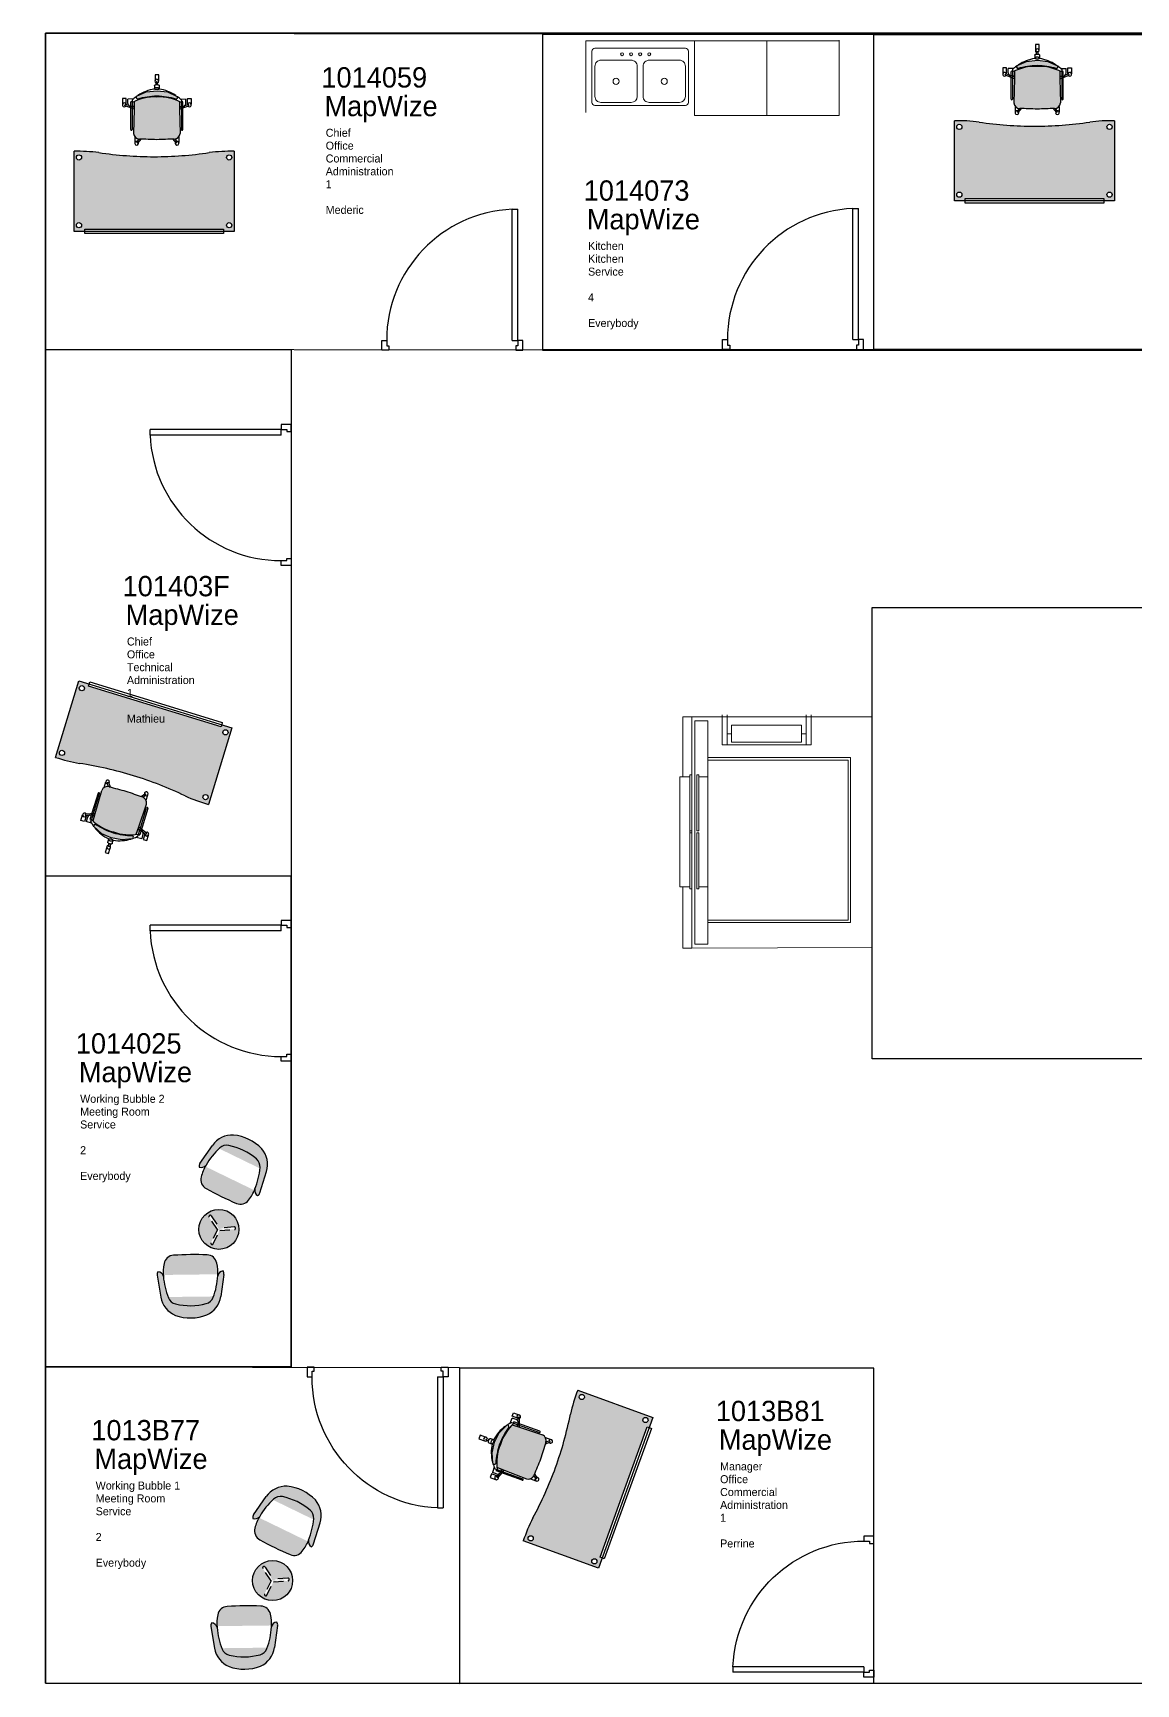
# Model space of a CAD drawing. Header units: metres. Extents: x 7.4 to 37.3, y -2.8 to 23.8.
# Drawn here: x 7.72 to 18.74, y 7.29 to 23.79 of the extents above; entities that cross this region are included whole.
import ezdxf

# ---------------------------------------------------------------- set-up
doc = ezdxf.new("R2010")
doc.units = ezdxf.units.M
doc.header["$LTSCALE"] = 0.1
doc.linetypes.add('DASHEDX2', pattern=[1.5, 1, -0.5])
for name, color, linetype in [('Doors', 4, 'Continuous'), ('OutLine', 10, 'Continuous'), ('Patio', 10, 'Continuous'), ('Rooms', 162, 'Continuous'), ('RoomsID', 9, 'Continuous')]:
    doc.layers.add(name, color=color, linetype=linetype)
doc.layers.add('Elevators', color=7, linetype='Continuous', lineweight=0)
doc.layers.add('Kitchen - Equipments', color=7, linetype='Continuous', lineweight=0)
doc.layers.add('Equipments', color=7, linetype='Continuous', true_color=0x857464)

# ---------------------------------------------------------------- blocks, each defined once
blk = doc.blocks.new('BlocInfo - Mapwize')
at = {"layer": 'RoomsID', "color": 222, "insert": (-0.2244494061317397, 0.3573891329696366), "char_height": 0.203125, "attachment_point": 1}
blk.add_mtext_dynamic_manual_height_columns('{\\C222;\\c8918470;Map\\C216;\\c8654962;Wize}', width=0.2410251339439622, gutter_width=1.015625, heights=[0], dxfattribs=at)
at = {"layer": 'RoomsID'}
for tag, p, height in [('HANDLE-MAPWIZE', (-0.2549907698604534, 0.4405613334919556), 0.203125), ('NAME', (-0.211507379464102, -0.05145342854929247), 0.07997047244094489), ('ROOM', (-0.211507379464102, -0.1799189555604972), 0.07997047244094489), ('SECTOR', (-0.211507379464102, -0.308384482571701), 0.07997047244094489), ('CAPACITY', (-0.211507379464102, -0.5653155365941087), 0.07997047244094489), ('DOMAIN', (-0.211507379464102, -0.4368500095829049), 0.07997047244094489), ('AVAILABILITY', (-0.211507379464102, -0.6937810636053126), 0.07997047244094489), ('OCCUPANT', (-0.211507379464102, -0.8222465906165164), 0.07997047244094489)]:
    blk.add_attdef(tag, p, '', height=height, dxfattribs=at)
blk = doc.blocks.new('PORTES 93')
for p, q in [((-0.07500000000000284, 1), (-0.03499999999999659, 1)), ((-0.07500000000000284, 0.07000000000000028), (-0.07500000000000284, 1)), ((-0.03499999999999659, 0.07000000000000028), (-0.03499999999999659, 1)), ((-1, 0), (-1, 0.07000000000000028)), ((-1, 0.07000000000000028), (-0.9650000000000034, 0.07000000000000028)), ((-0.9500000000000028, 0), (-1, 0)), ((-0.9650000000000034, 0.07000000000000028), (-0.9650000000000034, 0.03000000000000025)), ((-0.9650000000000034, 0.03000000000000025), (-0.9500000000000028, 0.03000000000000025)), ((-0.9500000000000028, 0.03000000000000025), (-0.9500000000000028, 0)), ((-0.07500000000000284, 0.07000000000000028), (-0.03499999999999659, 0.07000000000000028)), ((-0.03499999999999659, 0.03000000000000025), (-0.04999999999999716, 0.03000000000000025)), ((-0.04999999999999716, 0.03000000000000025), (-0.04999999999999716, 0)), ((-0.04999999999999716, 0), (0, 0)), ((-0.03499999999999659, 0.07000000000000028), (-0.03499999999999659, 0.03000000000000025)), ((0, 0.07000000000000028), (-0.03499999999999659, 0.07000000000000028)), ((0, 0), (0, 0.07000000000000028))]:
    blk.add_line(p, q)
blk.add_ellipse((-0.03499999999999659, 0.07000000000000028), major_axis=(0.6582172893505669, 0.6582172893505668), ratio=0.999999999999993, start_param=0.8283824232652297, end_param=2.356194490192341)
blk = doc.blocks.new('72_HWX_ON_D2_SOPB_11_BACK_UP')
h = blk.add_hatch(color=254)
h.dxf.hatch_style = 1
edge = h.paths.add_edge_path()
edge.add_arc((-0.1291081604528834, 0.1206824194067391), 0.1016, 104.0976597030262, 158.8039383012086)
edge.add_arc((0.4638944072450144, -0.1092812261587182), 0.7376309140113051, 158.8039383012086, 175.9845936780015)
edge.add_arc((-0.3300893200071222, -0.04645035321095703), 0.05922796715476339, 274.69385695655234, 349.1209382011917, ccw=False)
edge.add_arc((-0.2912844120607829, -0.07915036406653098), 0.0429696546573015, 167.6721147856943, 217.7880383385986, ccw=False)
edge.add_line((-0.3332632629342172, -0.06997609021440532), (-0.3000789388408442, 0.148865077952467))
edge.add_arc((-0.06417857082690404, 0.1130939553090728), 0.2385970595885043, 112.8069537933471, 171.3775512984576, ccw=False)
edge.add_arc((7.867728809429764e-05, -0.08779241588642961), 0.4490720691672262, 69.57140420077718, 110.42859579922279, ccw=False)
edge.add_arc((0.06433592540309618, 0.1130939553090728), 0.2385970595885043, 8.622448701542282, 67.19304620665292, ccw=False)
edge.add_line((0.3002362934170328, 0.148865077952467), (0.3334206175104057, -0.06997609021440532))
edge.add_arc((0.2914417666369751, -0.07915036406653098), 0.0429696546573015, -37.78803833859871, 12.327885214305695, ccw=False)
edge.add_arc((0.3302466745833108, -0.04645035321095703), 0.05922796715476339, 190.8790617988014, 265.3061430434477, ccw=False)
edge.add_arc((-0.4637370526688294, -0.1092812261587182), 0.7376309140113051, 4.01540632199856, 21.19606169879141)
edge.add_arc((0.129265515029072, 0.1206824194067391), 0.1016, 21.19606169879141, 75.90234029697382)
edge.add_arc((7.867728809429764e-05, -0.3937208658304652), 0.6319772043634065, 75.90234029697382, 104.0976597030262)
edge = h.paths.add_edge_path()
edge.add_arc((0.163522692224781, -0.1666493771176931), 0.1016, 272.6276219436879, 349.6627292470027)
edge.add_arc((7.877285611357365e-05, 3.394776431545178), 3.666774288220503, 267.3698220717411, 272.6276219436879)
edge.add_arc((-0.6358382861260914, -0.02084364821992946), 0.9141498657248501, 349.6627292470027, 356.784263898738)
edge.add_arc((-0.1635240227889057, -0.1666420822840684), 0.1016, 190.3367478818024, 267.3698220717411)
edge.add_arc((0.6358382861260914, -0.02084364821992946), 0.9141498657248501, 183.2340048115793, 190.3367478818024)
h = blk.add_hatch(color=254)
h.dxf.hatch_style = 1
edge = h.paths.add_edge_path()
edge.add_arc((0.1556167576155579, -0.09313654004759969), 0.4290145059985626, 175.252441637762, 192.3468656368943)
edge.add_arc((-0.1635240227888235, -0.1666420822839715), 0.1016000000000983, 190.3367478818478, 267.3698220717865)
edge.add_arc((7.877285612761113e-05, 3.394776431546315), 3.66677428822164, 267.3698220717417, 272.6276219436885)
edge.add_arc((0.1635226922247808, -0.1666493771176933), 0.1015999999999998, 272.627621943688, 349.6627292470028)
edge.add_arc((-0.1615582793375206, -0.09220675650395607), 0.4350178578956813, 347.699740503096, 364.5590334735119)
edge.add_arc((-0.463737052668696, -0.1092812261586813), 0.7376309140111694, 4.015406321996416, 21.19606169878927)
edge.add_arc((0.1292655150290857, 0.1206824194067564), 0.1015999999999806, 21.1960616987852, 75.90234029696761)
edge.add_arc((7.867728809522611e-05, -0.3937208658304253), 0.6319772043633679, 75.90234029697298, 104.0976597030253)
edge.add_arc((-0.1291081604529133, 0.1206824194067717), 0.1015999999999614, 104.0976597030144, 158.8039383011968)
edge.add_arc((0.4638944072450149, -0.1092812261587178), 0.7376309140113055, 158.8039383012086, 175.9845936780015)
edge = h.paths.add_edge_path(flags=17)
edge.add_arc((0.1556167576155579, -0.09313654004759969), 0.4290145059985626, 175.252441637762, 192.3468656368943)
edge.add_arc((-0.1635240227888235, -0.1666420822839715), 0.1016000000000983, 190.3367478818478, 267.3698220717865)
edge.add_arc((7.877285612761113e-05, 3.394776431546315), 3.66677428822164, 267.3698220717417, 272.6276219436885)
edge.add_arc((0.1635226922247808, -0.1666493771176933), 0.1015999999999998, 272.627621943688, 349.6627292470028)
edge.add_arc((-0.1615582793375206, -0.09220675650395607), 0.4350178578956813, 347.699740503096, 364.5590334735119)
edge = h.paths.add_edge_path(flags=17)
edge.add_arc((-0.463737052668696, -0.1092812261586813), 0.7376309140111694, 4.015406321996416, 21.19606169878927)
edge.add_arc((0.1292655150290857, 0.1206824194067564), 0.1015999999999806, 21.1960616987852, 75.90234029696761)
edge.add_arc((7.867728809522611e-05, -0.3937208658304253), 0.6319772043633679, 75.90234029697298, 104.0976597030253)
edge.add_arc((-0.1291081604529133, 0.1206824194067717), 0.1015999999999614, 104.0976597030144, 158.8039383011968)
edge.add_arc((0.4638944072450149, -0.1092812261587178), 0.7376309140113055, 158.8039383012086, 175.9845936780015)
edge = h.paths.add_edge_path()
edge.add_arc((-0.463737052668696, -0.1092812261586813), 0.7376309140111694, 4.015406321996416, 21.19606169878927)
edge.add_arc((0.1292655150290857, 0.1206824194067564), 0.1015999999999806, 21.1960616987852, 75.90234029696761)
edge.add_arc((7.867728809522611e-05, -0.3937208658304253), 0.6319772043633679, 75.90234029697298, 104.0976597030253)
edge.add_arc((-0.1291081604529133, 0.1206824194067717), 0.1015999999999614, 104.0976597030144, 158.8039383011968)
edge.add_arc((0.4638944072450149, -0.1092812261587178), 0.7376309140113055, 158.8039383012086, 175.9845936780015)
edge.add_arc((0.3302466745833108, -0.04645035321095703), 0.05922796715476339, 190.8790617988014, 265.3061430434477)
edge.add_arc((0.2914417666369751, -0.07915036406653098), 0.0429696546573015, 322.2119616614013, 372.3278852143056)
edge.add_line((0.3334206175104057, -0.06997609021440532), (0.3002362934170328, 0.148865077952467))
edge.add_arc((-0.3300893200071222, -0.04645035321095703), 0.05922796715476339, 274.6938569565523, 349.1209382011916)
edge.add_arc((-0.2912844120607829, -0.07915036406653098), 0.0429696546573015, 167.6721147856943, 217.7880383385985)
edge.add_line((-0.3332632629342172, -0.06997609021440532), (-0.3000789388408442, 0.148865077952467))
for p, q in [((-0.3332632629342172, -0.06997609021440532), (-0.3000789388408442, 0.148865077952467)), ((0.3334206175104057, -0.06997609021440532), (0.3002362934170328, 0.148865077952467))]:
    blk.add_line(p, q)
for points in [[(0.272083167245313, -0.05762883734022717, 0.07510549419446472), (0.2239921384539105, 0.1574169646540775, 0.2433405280826788), (0.1540127752931131, 0.2192224270656791, 0.1236497417657387), (-0.1538554207169049, 0.2192224270656835, 0.2433405280826787), (-0.2238347838777086, 0.1574169646541157, 0.07510549419446483), (-0.271925812669128, -0.05762883734022717)], [(-0.271925812669128, -0.05762883734022717, 0.07472712710962282), (-0.2634750707326701, -0.1848724968417059, 0.349377554202241), (-0.168186359800556, -0.2681350505803466, 0.02294550542977664), (0.1681805015954794, -0.2681425533014457, 0.3493875082153918), (0.2634735737968299, -0.1848807038102351, 0.0736955241140015), (0.2720831672453157, -0.0576288373402436)]]:
    blk.add_lwpolyline(points, format="xyb")
for centre, radius, start, end in [((-0.06417857082690404, 0.1130939553090728), 0.2385970595885043, 112.806953793347, 171.3775512984576), ((7.867728809429764e-05, -0.08779241588642961), 0.4490720691672262, 69.5714042007772, 110.4285957992228), ((0.06433592540309618, 0.1130939553090728), 0.2385970595885043, 8.622448701542364, 67.19304620665295), ((-0.2912844120607829, -0.07915036406653098), 0.0429696546573015, 167.6721147856943, 217.7880383385985), ((-0.3300893200071222, -0.04645035321095703), 0.05922796715476339, 274.6938569565523, 349.1209382011916), ((0.3302466745833108, -0.04645035321095703), 0.05922796715476339, 190.8790617988014, 265.3061430434477), ((0.2914417666369751, -0.07915036406653098), 0.0429696546573015, 322.2119616614013, 12.32788521430568)]:
    blk.add_arc(centre, radius, start, end)
blk = doc.blocks.new('72_HWX_ON_D2_SODC_1616_W')
h = blk.add_hatch(color=254)
h.dxf.hatch_style = 1
edge = h.paths.add_edge_path()
edge.add_arc((-8.881784197001252e-16, 0), 0.2000000064000395, 0, 360)
edge = h.paths.add_edge_path(flags=16)
edge.add_line((0.1544174424815736, 0.01255606565810963), (0.00727378943097623, 0.01242764265709928))
edge.add_arc((0.15443821031824, -0.0003439489482315317), 0.01290003132347995, 269.8397140942625, 450.0922408538951)
edge.add_line((0.007109473414764977, -0.01255989895674592), (0.1544021223109677, -0.01324392979327049))
edge.add_line((-0.08834162173624183, -0.1271891839785009), (-0.01448584692441734, 3.652214572591461e-05))
edge.add_arc((-0.07718026529629629, -0.1336571767558032), 0.01290003132347995, 149.9077591461044, 330.1602859057356)
edge.add_line((0.007155949041479204, -0.01256002897343134), (-0.06599051017252044, -0.1400759140472552))
edge.add_line((-0.08834162173624271, 0.1272622282698253), (-0.01448584692441734, 3.652214560467826e-05))
edge.add_arc((-0.07718026529629629, 0.1337302210471334), 0.01290003132347995, 29.83971409426442, 210.0922408538956)
edge.add_line((0.00727378943097623, 0.01242764265709928), (-0.06599051017252044, 0.1401489583385853))
at = {"linetype": 'DASHEDX2'}
for p, q in [((-0.08834162173624271, 0.1272622282698253), (-0.01448584692441734, 3.652214560467826e-05)), ((-0.08834162173624183, -0.1271891839785009), (-0.01448584692441734, 3.652214572591461e-05)), ((0.00727378943097623, 0.01242764265709928), (-0.06599051017252044, 0.1401489583385853)), ((0.1544174424815736, 0.01255606565810963), (0.00727378943097623, 0.01242764265709928)), ((0.007155949041479204, -0.01256002897343134), (-0.06599051017252044, -0.1400759140472552)), ((0.007109473414764977, -0.01255989895674592), (0.1544021223109677, -0.01324392979327049))]:
    blk.add_line(p, q, dxfattribs=at)
blk.add_circle((-8.881784197001252e-16, 0), 0.2000000064000395)
for centre, start, end in [((-0.07718026529629629, 0.1337302210471334), 29.83971409426442, 210.0922408538956), ((0.15443821031824, -0.0003439489482315317), 269.8397140942625, 90.09224085389512), ((-0.07718026529629629, -0.1336571767558032), 149.9077591461044, 330.1602859057356)]:
    blk.add_arc(centre, 0.01290003132347995, start, end, dxfattribs=at)
blk = doc.blocks.new('*U17')
at = {"true_color": 0xdedede}
h = blk.add_hatch(color=254, dxfattribs=at)
h.dxf.hatch_style = 1
h.paths.add_polyline_path([(1599.999999999993, 800, 0.03796513291484719), (1352.183412428055, 787.0634427228242, -0.03630846017176051), (799.9999999998768, 745.9904966145691, -0.03630846017175834), (247.8165875717935, 787.0634427228467, 0.03796513291482251), (0, 799.9999999999995), (0, 0), (107.4522433281127, 5.684341886080801e-14), (107.4522433281127, 22.34766819606011), (800.0000000000109, 22.34766819610377), (1492.547756671909, 22.34766819606011), (1492.547756671909, 5.684341886080801e-14), (1599.999999999993, 0)])
h.paths.add_polyline_path([(22.77745453766897, 738.488190748787, -1), (74.8426384171014, 738.488190748787, -1)], flags=16)
h.paths.add_polyline_path([(1525.157361582891, 738.488190748787, -1), (1577.222545462324, 738.488190748787, -1)], flags=16)
h.paths.add_polyline_path([(74.8426384171014, 61.51180925121298, -1), (22.77745453766897, 61.51180925121298, -1)], flags=16)
h.paths.add_polyline_path([(1577.222545462324, 61.51180925121298, -1), (1525.157361582891, 61.51180925121298, -1)], flags=16)
h.paths.add_polyline_path([(1054.993788011398, 1220.410908536185), (1054.234280129771, 1247.07520550533), (1072.960594334057, 1247.58132210562), (1072.960594333689, 1288.754744313323, 0.1305104170956637), (827.2740711872067, 1342.748155623823, 0.1314030695706014), (580.0597539975594, 1287.963943918446), (580.0597539979206, 1247.622613832135), (600.3138622461821, 1247.075205501275), (599.5543543650343, 1220.410908532097), (593.7740711903759, 979.0371939491123, 0.3772389440990145), (653.6542034344434, 922.5182120313566, -0.001646772638312766), (827.2740711910274, 915.8548410100029, -0.001648951177885195), (1001.123651027364, 922.526269583147, 0.3761879617131839), (1060.77407119038, 979.0371939532364)])
h = blk.add_hatch(color=254, dxfattribs=at)
h.dxf.hatch_style = 1
h.paths.add_polyline_path([(932.6782652094225, 1392.922308071138), (830.191654267077, 1405.883574904437), (722.1399830837581, 1393.385183393111), (625.5184073479123, 1351.419826268596, 0.6289340387913367), (634.5875165654919, 1322.419546890632, -0.05659896940055349), (827.2740711870288, 1351.165319074039, -0.05659896940057545), (1019.960625809153, 1322.419546894065, 0.5536689001028104), (1031.470488793185, 1348.56994692378)])
at = {"color": 0, "linetype": 'ByBlock', "lineweight": -2}
for p, q in [((846.1110459750671, 1563.768286388309), (809.2219703448136, 1563.768286387989)), ((809.2219703448136, 1563.768286387989), (809.2219703453302, 1506.416136654429)), ((819.8177686650051, 1466.443916640179), (820.2102056395852, 1490.775009077151)), ((822.8291398738511, 1493.211695356738), (832.503876447292, 1493.211695356826)), ((835.5152476566109, 1466.44391664031), (835.1228106815943, 1490.77500907729)), ((846.11104597558, 1506.416136654763), (846.1110459750671, 1563.768286388309)), ((520.3883569015525, 1327.521227561869), (483.4992812712953, 1327.521227561541)), ((483.4992812712953, 1327.521227561541), (483.4992812718119, 1270.169077828003)), ((520.3883569020509, 1270.169077828323), (520.3883569015525, 1327.521227561869)), ((593.5842874077862, 1323.526757375781), (537.3005051360178, 1322.298740437014)), ((538.0480207675319, 1277.681731763703), (537.3005051360178, 1322.298740437014)), ((625.610634536326, 1351.459883024749), (722.1399830837581, 1393.385183393111)), ((722.1399830837581, 1393.385183393111), (830.191654267077, 1405.883574904437)), ((803.6338213873059, 1456.245403049441), (804.0771827284043, 1458.33670269006)), ((803.6338213873059, 1456.245403049441), (803.6338213876152, 1421.663087815803)), ((803.6338213875642, 1427.189984838595), (803.7634872703784, 1428.334951541547)), ((803.6630385022581, 1426.66100738314), (803.6338213875642, 1427.189984838595)), ((803.9697253444174, 1425.377833131308), (803.6630385022581, 1426.66100738314)), ((803.7634872703784, 1428.334951541547), (804.8508611907746, 1430.636500304063)), ((805.1585399925461, 1423.366835330831), (803.9697253444174, 1425.377833131308)), ((804.0771827284043, 1458.33670269006), (805.2613649149607, 1460.201504346878)), ((804.8508611907746, 1430.636500304063), (807.2367996651228, 1432.95820012781)), ((806.8684290687306, 1421.721671253494), (805.1585399925461, 1423.366835330831)), ((805.2613649149607, 1460.201504346878), (807.0846619663753, 1461.890265899339)), ((808.8667980335267, 1420.391048506019), (806.8684290687306, 1421.721671253494)), ((807.0846619663753, 1461.890265899339), (809.3116581759787, 1463.300660405766)), ((807.2367996651228, 1432.95820012781), (811.1370100925305, 1435.131625412432)), ((810.6210121954027, 1419.49716230388), (808.8667980335267, 1420.391048506019)), ((809.3116581759787, 1463.300660405766), (812.044800174961, 1464.547032322131)), ((813.6559871817772, 1418.327084168559), (810.6210121954027, 1419.49716230388)), ((811.1370100925305, 1435.131625412432), (814.1392871369062, 1436.225990913852)), ((812.044800174961, 1464.547032322131), (815.2192185631175, 1465.584314031992)), ((815.643449401734, 1417.748208601413), (813.6559871817772, 1418.327084168559)), ((814.1392871369062, 1436.225990913852), (817.5821126594456, 1437.104355725554)), ((815.2192185631175, 1465.584314031992), (818.3062654277855, 1466.293114169275)), ((818.3458184220253, 1417.145040059739), (815.643449401734, 1417.748208601413)), ((817.5821126594456, 1437.104355725554), (821.8207126386624, 1437.770701547)), ((818.3062654277855, 1466.293114169275), (823.0725232388031, 1466.937604667393)), ((822.546916563293, 1416.555194884335), (818.3458184220253, 1417.145040059739)), ((821.8207126386624, 1437.770701547), (827.5625470294872, 1438.072198988448)), ((825.9080830314997, 1416.348711831917), (822.546916563293, 1416.555194884335)), ((823.0725232388031, 1466.937604667393), (827.9811836959343, 1467.114188031541)), ((829.0028175411244, 1416.353448821756), (825.9080830314997, 1416.348711831917)), ((827.5625470294872, 1438.072198988448), (833.9876198698548, 1437.642504354197)), ((827.9811836959343, 1467.114188031541), (831.9776695210894, 1466.911578506748)), ((830.8366631230929, 1416.444001442163), (829.0028175411244, 1416.353448821756)), ((830.191654267077, 1405.883574904437), (932.6782652094225, 1392.922308071138)), ((835.1861686737684, 1416.932951676703), (830.8366631230929, 1416.444001442163)), ((831.9776695210894, 1466.911578506748), (837.1809958323174, 1466.147341780765)), ((833.9876198698548, 1437.642504354197), (837.3549484189098, 1437.065650824581)), ((837.2848130727798, 1417.319974840502), (835.1861686737684, 1416.932951676703)), ((837.1809958323174, 1466.147341780765), (842.4335010729446, 1464.651619170298)), ((839.5467674611573, 1417.864987740992), (837.2848130727798, 1417.319974840502)), ((837.3549484189098, 1437.065650824581), (841.247126108181, 1436.024118736888)), ((841.7504465207385, 1418.546891639628), (839.5467674611573, 1417.864987740992)), ((841.247126108181, 1436.024118736888), (844.4638130254643, 1434.748647702902)), ((843.540171844088, 1419.236608496823), (841.7504465207385, 1418.546891639628)), ((842.4335010729446, 1464.651619170298), (845.7856883784007, 1463.111203796441)), ((845.9201447001033, 1420.410718810424), (843.540171844088, 1419.236608496823)), ((844.4638130254643, 1434.748647702902), (846.8739432878319, 1433.404141190244)), ((845.7856883784007, 1463.111203796441), (847.9286182512587, 1461.688845787889)), ((847.9302900391231, 1421.758100255814), (845.9201447001033, 1420.410718810424)), ((846.8739432878319, 1433.404141190244), (848.7684250627681, 1431.916617018018)), ((847.9286182512587, 1461.688845787889), (849.3620983936962, 1460.349571647203)), ((849.1312928508632, 1422.845769665706), (847.9302900391231, 1421.758100255814)), ((848.7684250627681, 1431.916617018018), (850.4110123839273, 1429.834931160156)), ((850.1891199822385, 1424.187743328293), (849.1312928508632, 1422.845769665706)), ((849.3620983936962, 1460.349571647203), (850.6256541422226, 1458.449595487662)), ((850.7567852232096, 1425.309124050698), (850.1891199822385, 1424.187743328293)), ((850.4110123839273, 1429.834931160156), (850.8884148114776, 1428.710811696874)), ((850.6256541422226, 1458.449595487662), (850.9143209849062, 1456.236611434251)), ((850.9143209851645, 1427.569484795888), (850.7567852232096, 1425.309124050698)), ((850.8884148114776, 1428.710811696874), (850.9143209851645, 1427.569484795888)), ((850.9143209849062, 1456.24540304987), (850.9143209852155, 1421.663087816218)), ((932.6782652094225, 1392.922308071138), (1031.47048879319, 1348.569946923778)), ((1060.963854966805, 1323.526757379957), (1117.231519189532, 1321.336701515669)), ((1116.500121607874, 1277.681731768884), (1117.231519189532, 1321.336701515669)), ((1134.159785473486, 1270.169077833809), (1134.15978547297, 1327.521227567348)), ((1134.15978547297, 1327.521227567348), (1171.048861103223, 1327.521227567689)), ((1171.048861103223, 1327.521227567689), (1171.048861103736, 1270.169077834144)), ((507.6381661651249, 1257.569204024214), (510.8830681480977, 1266.683541020757)), ((599.5543543650347, 1220.410908532111), (509.0553205147517, 1254.284705569684)), ((549.4177359224013, 1256.383278923575), (514.05700105715, 1268.333512668192)), ((600.4454997594039, 1247.071647730649), (556.8849955577207, 1248.248958654644)), ((565.9320229075602, 1016.453649275092), (565.9320229050791, 1293.514153476775)), ((600.1251331601234, 1239.246608775706), (574.930323202323, 1247.761247096838)), ((580.0597539975097, 1293.514153476899), (580.0597539999908, 1016.453649275223)), ((581.2160879941184, 1311.823748570823), (581.2160879943294, 1288.563098522289)), ((599.5543543650347, 1220.410908532111), (593.7740711903753, 979.0371939490869)), ((601.7411390209309, 1297.183088149708), (599.5543543650347, 1220.410908532111)), ((1052.807003354123, 1297.183088153732), (1054.993788011398, 1220.410908536185)), ((1054.102642616544, 1247.071647734701), (1097.663146818217, 1248.248958659475)), ((1054.42300921596, 1239.246608779758), (1079.617819173618, 1247.761247101342)), ((1054.993788011398, 1220.410908536185), (1145.492821861066, 1254.284705575374)), ((1054.993788011398, 1220.410908536185), (1060.774071190379, 979.0371939532633)), ((1072.960594333646, 1293.514153481301), (1072.960594336124, 1016.453649279632)), ((1073.332054380673, 1311.823748575225), (1073.332054380884, 1288.563098526691)), ((1087.088325428558, 1016.453649279749), (1087.088325426092, 1293.514153481439)), ((1105.130406453391, 1256.383278928537), (1140.491141318424, 1268.333512673787)), ((1146.909976210642, 1257.56920402994), (1143.665074227498, 1266.68354102641)), ((607.3131468209358, 944.1103031929015), (607.3131468214524, 886.7581534593483)), ((647.0755259119687, 923.0986499840801), (625.9213193905562, 893.9567733271106)), ((634.2893281228935, 884.6268102077156), (626.5525993507217, 890.4357305610538)), ((666.6163454038324, 922.0602950819521), (637.8466860008593, 885.0029238561547)), ((987.9317969779331, 922.0602950848188), (1016.701456381561, 885.002923859538)), ((1007.472616469782, 923.0986499873106), (1028.626822991715, 893.9567733307122)), ((1020.258814259545, 884.6268102111717), (1027.995543031615, 890.4357305646481)), ((1047.23499556043, 944.1103031968232), (1047.234995560946, 886.7581534632845)), ((0, 0), (0, 800)), ((1599.999999999993, 800), (1599.999999999993, 0)), ((1599.999999999993, 0), (0, 0)), ((107.4522433281127, 0), (107.4522433281127, 22.34766819606011)), ((107.4522433281127, 22.34766819606011), (800.0000000000109, 22.34766819610377)), ((107.4522433281127, -22.34766819606011), (107.4522433281127, 0)), ((800.0000000000109, 22.34766819610377), (1492.547756671909, 22.34766819606011)), ((1492.547756671909, 22.34766819606011), (1492.547756671909, 0)), ((1492.547756671909, 0), (1492.547756671909, -22.34766819606011)), ((800.0000000000109, -22.34766819610377), (107.4522433281127, -22.34766819606011)), ((1492.547756671909, -22.34766819606011), (800.0000000000109, -22.34766819610377))]:
    blk.add_line(p, q, dxfattribs=at)
for centre in [(48.81004647738519, 738.488190748787), (1551.189953522608, 738.488190748787), (48.81004647738519, 61.51180925121298), (1551.189953522608, 61.51180925121298)]:
    blk.add_circle(centre, 26.03259193971619, dxfattribs=at)
for centre, radius, start, end in [((827.6665081604988, 1500.978370421755), 19.22941176470561, 293.2049338328864, 246.7950661680442), ((822.435947125512, 1491.008546609213), 2.237959995411904, 79.88104115469827, 185.9898835008635), ((832.8970691956711, 1491.008546609315), 2.237959995411904, 354.0101164999766, 100.118958846401), ((857.7620631955615, 1031.94620280376), 393.4578973978088, 126.7817330115611, 134.6569471917562), ((806.0965317773771, 853.1413426764557), 490.0646074345031, 87.52326207724272, 117.3148064696775), ((637.0206982602103, 1339.098671158077), 16.85566846756866, 132.8314864941725, 261.7001324967362), ((857.4953189661501, 488.4143785928536), 863.2800872940928, 92.00618993256566, 104.9638935951343), ((857.7620631955615, 1031.94620280376), 393.4578973978088, 97.90729203525115, 124.1063309430031), ((797.0528234233643, 488.4143785923152), 863.2800872940896, 75.03610640577881, 87.99381006847591), ((848.4516106056108, 853.1413426768268), 490.064607434503, 62.68519353125458, 92.47673792379852), ((796.7860791842359, 1031.946202803214), 393.4578973978088, 55.89366905824112, 82.09270796583849), ((1017.527444114105, 1339.098671161468), 16.85566846756866, 278.2998675042951, 34.18760837401471), ((796.7860791842359, 1031.946202803214), 393.4578973978088, 45.34305280934875, 53.21826698960589), ((501.9438190869841, 1264.731311595315), 19.22941176470561, 3.608099583356916, 317.1982319186967), ((509.5818230354453, 1256.459851550251), 2.237959995411904, 150.2842069054379, 256.3930492515482), ((513.0904783349433, 1266.315023438961), 2.237959995411904, 64.41328225069587, 170.5221245970406), ((560.8598769951932, 1275.970162581776), 22.87597546806969, 175.7091483826683, 236.5528527082662), ((556.8144450902655, 1255.678804750372), 7.430181045900334, 173.7311510194759, 270.5440385293875), ((572.9958884514817, 1272.911212300365), 21.78025210083976, 71.07535558441634, 108.9246444168033), ((1080.024459880045, 1272.911212304905), 21.78025210083976, 71.07535558441634, 108.9246444168033), ((1097.733697285537, 1255.678804755204), 7.430181045900334, 269.4559614716546, 6.268848981790023), ((1093.688265380253, 1275.970162586542), 22.87597546806969, 303.4471472930629, 4.290851618163119), ((1152.604323288655, 1264.731311601136), 19.22941176470561, 222.8017680819632, 176.3919004174818), ((1141.45766404067, 1266.315023444586), 2.237959995411904, 9.477875404227241, 115.5867177502362), ((1144.966319340336, 1256.459851555926), 2.237959995411904, 283.6069507494647, 29.71579309549283), ((572.9958884537664, 1016.857628513913), 7.075407810182787, 183.2731540836864, 356.726845917152), ((1080.024459882334, 1016.857628518439), 7.075407810182787, 183.2731540836864, 356.726845917152), ((655.8395781485779, 984.8131562431081), 62.33368988276149, 185.3167667090041, 267.7795486899011), ((625.7576846366246, 881.3203872266749), 19.22941176470561, 76.30483874384015, 29.89497107906168), ((627.5609875251794, 892.4336340198497), 2.237959995411904, 137.1100214112182, 243.2188637572035), ((635.9265759311311, 886.152550865736), 2.237959995411904, 222.9809460655012, 329.0897884119431), ((-271.1134168990902, -25438.33740915648), 26377.07156286929, 87.61341324804904, 87.99132467800852), ((1925.661559752079, -25438.33740913685), 26377.07156286929, 92.00867532303302, 92.38658675278398), ((998.7085642320781, 984.813156246164), 62.33368988276149, 272.2204513111403, 354.6832332918357), ((1028.790457745876, 881.3203872302911), 19.22941176470561, 150.1050289219208, 103.6951612571724), ((1018.621566451286, 886.1525508691484), 2.237959995411904, 210.91021158904, 317.0190539356062), ((1026.987154857114, 892.4336340234295), 2.237959995411904, 296.7811362438217, 42.88997858996014), ((38.84398502749173, -835.9857977926367), 1636.446878377672, 82.66335448501592, 91.36014525156796), ((806.3410881923446, 4563.544689942661), 3817.559459706732, 261.5871974953269, 269.9048298364459), ((793.6589118076317, 4563.544689943075), 3817.559459707147, 270.0951701635541, 278.4128025046731), ((1561.156014972508, -835.9857977925349), 1636.44687837757, 88.63985474843206, 97.33664551498408)]:
    blk.add_arc(centre, radius, start, end, dxfattribs=at)
blk = doc.blocks.new('asc quadru-A')
for p, q in [((-1.230000021646319, -0.02999935772454876), (-1.230000021646404, -0.1199993577245948)), ((-0.6310138381712562, -0.02999935772457718), (-1.230000021646319, -0.02999935772454876)), ((-1.230000021646404, -0.1199993577245948), (1.079999978353655, -0.1199993577246516)), ((-1.190000021646384, -0.2799993577245488), (-1.190000021646412, -0.1499993577245249)), ((-1.190000021646412, -0.1499993577245249), (1.039999978353677, -0.1499993577245675)), ((-0.6510138381712807, -0.119999357724609), (-0.6510138381712665, -0.09999935772457036)), ((-0.6510138381712665, -0.09999935772457036), (-0.09103053192009725, -0.1000209926914408)), ((-0.0910305319201683, -0.1200209926914795), (-0.6510138381712807, -0.119999357724609)), ((-0.6310138381712562, -0.02999935772457718), (-0.6310138381712704, -0.09999935772459878)), ((-0.09103053192009725, -0.1000209926914408), (-0.0910305319201683, -0.1200209926914795)), ((0.4890068953773152, -0.09850195545456586), (-0.07103053192010123, -0.100020992691455)), ((-0.07103053192010123, -0.100020992691455), (-0.07103053192012965, -0.1200209926914226)), ((-0.07103053192012965, -0.1200209926914226), (0.4890068953773294, -0.1185019554545619)), ((0.4690068953773761, -0.02850195545453005), (0.4690068953773761, -0.09850195545456586)), ((1.079999978353683, -0.02999935772461981), (0.4690068953773761, -0.02850195545453005)), ((0.4890068953773294, -0.1185019554545619), (0.4890068953773152, -0.09850195545456586)), ((1.039999978353677, -0.1499993577245675), (1.039999978353663, -0.2799993577245488)), ((1.079999978353655, -0.1199993577246516), (1.079999978353683, -0.02999935772461981)), ((-0.6310138381712846, -0.2799993577245488), (-1.190000021646384, -0.2799993577245488)), ((-0.09103053192018251, -0.1700209926913772), (-0.651013838171238, -0.1699993577244925)), ((-0.651013838171238, -0.1699993577244925), (-0.6510138381712238, -0.1899993577245027)), ((-0.6510138381712238, -0.1899993577245027), (-0.09103053192015409, -0.190020992691359)), ((-0.6310138381712846, -0.2799993577245488), (-0.6310138381712562, -0.1899993577244885)), ((-0.09103053192015409, -0.190020992691359), (-0.09103053192018251, -0.1700209926913772)), ((-0.07103053192011544, -0.1700209926913629), (0.4890068953772726, -0.1685019554545448)), ((-0.07103053192011544, -0.1900209926913163), (-0.07103053192011544, -0.1700209926913629)), ((0.489006895377301, -0.1885019554545551), (-0.07103053192011544, -0.1900209926913163)), ((0.4690068953772624, -0.2785019554545016), (0.4690068953772766, -0.1885019554544982)), ((1.039999978353663, -0.2799993577245488), (0.4690068953772624, -0.2785019554545016)), ((0.4890068953772726, -0.1685019554545448), (0.489006895377301, -0.1885019554545551)), ((-1.249999997298218, -0.4199993577246062), (-0.9519999972982021, -0.4199993577246204)), ((-1.249999997298275, -0.4699993577246033), (-0.9519999972982873, -0.4699993577246744)), ((-1.061999997298201, -0.5149993577246335), (-1.061999997298201, -0.4699993577246744)), ((-0.9519999972981736, -1.309999357724578), (-0.9519999972981736, -0.419999357724663)), ((-0.9519999972981878, -1.259999357724553), (-1.249999997298261, -1.259999357724553)), ((-0.9519999972981736, -1.309999357724578), (-1.249999997298247, -1.309999357724507)), ((-1.061999997298244, -1.214999357724551), (-1.061999997298273, -1.259999357724553))]:
    blk.add_line(p, q)
for points in [[(0.4690068945984791, 0.001497402270047132), (0.4690068945984649, -0.0985025977311551), (-0.6310137940997578, -0.1000000000012307), (-0.6310137940997436, -4.263256414560601e-14)], [(0.8000000000000114, -0.2799993577245772), (0.8000000000000824, -1.679999357724597), (-0.7999999999999687, -1.679999357724625), (-0.799999999999983, -0.2799993577245914)], [(-1.146999997298181, -0.5149993577246192), (-1.146999997298195, -1.214999357724551), (-0.9769999972981651, -1.214999357724523), (-0.9769999972981793, -0.5149993577246192)]]:
    blk.add_lwpolyline(points, close=True)
blk.add_lwpolyline([(-0.8249999999999886, -0.2799993577247761), (-0.8250000000000028, -1.704999357724589), (0.8250000000001165, -1.70499935772456), (0.8250000000000881, -0.279999357724563)])

msp = doc.modelspace()

# ---------------------------------------------------------------- linework, layer by layer
at = {"layer": 'Elevators'}
for p, q in [((14.21536465212328, 16.95122694805618), (16.10798649654451, 16.95122694805618)), ((14.21536471584507, 14.64122694805618), (16.10798649654451, 14.6458653770808))]:
    msp.add_line(p, q, dxfattribs=at)
at = {"layer": 'Kitchen - Equipments'}
for p, q in [((14.32983260877026, 23.71067079847545), (13.24440915280526, 23.71067079847545)), ((13.24440915280526, 23.71067079847545), (13.24440915280526, 22.99274236183534)), ((15.77706380653693, 22.99274236183534), (15.77706380653693, 23.71635799914533)), ((15.77706380653693, 23.71067037547613), (15.77706380653693, 22.98705473816613))]:
    msp.add_line(p, q, dxfattribs=at)
at = {"layer": 'Kitchen - Equipments', "linetype": 'ByBlock', "ltscale": 6}
for p, q in [((13.30479854386382, 23.0940795272052), (13.30479858867333, 23.60664060363311)), ((13.33494924286381, 23.63679125255191), (14.23946878950118, 23.63679117347626)), ((14.26961943841998, 23.60664051928578), (14.26961939361048, 23.09407944285787)), ((13.3349492006902, 23.15438082767858), (13.33494922704864, 23.45588734322441)), ((13.39525053542949, 23.51618864106183), (13.69675705097533, 23.51618861470328)), ((13.7570583488128, 23.45588730632237), (13.75705832245436, 23.15438079077655)), ((13.81735962556353, 23.15438078550486), (13.81735965192197, 23.45588730105069)), ((13.87766096030281, 23.51618859888816), (14.17916747584864, 23.51618857252961)), ((14.23946877368613, 23.45588726414876), (14.23946874732758, 23.15438074860293)), ((14.2394687394201, 23.06392879393918), (13.33494919278261, 23.06392887301482)), ((13.6967570140734, 23.09407949293912), (13.39525049852757, 23.09407951929767)), ((14.17916743894672, 23.09407945076546), (13.87766092340089, 23.094079477124))]:
    msp.add_line(p, q, dxfattribs=at)
at = {"layer": 'Kitchen - Equipments'}
for points in [[(15.05344824608025, 23.71067079847545), (14.32983260877026, 23.71067079847545), (14.32983260877026, 22.96474367901507), (15.05344824608025, 22.96474367901507)], [(15.77706380653693, 23.71067037547613), (15.05344816922693, 23.71067037547613), (15.05344816922693, 22.96474325601574), (15.77706380653693, 22.96474325601574)]]:
    msp.add_lwpolyline(points, close=True, dxfattribs=at)
at = {"layer": 'Kitchen - Equipments', "linetype": 'ByBlock', "ltscale": 6}
for centre, radius in [((13.60630510158337, 23.57648992571998), 0.01507532577729153), ((13.69675705624712, 23.57648991781245), 0.01507532577729153), ((13.78720901091087, 23.57648990990491), 0.01507532577729153), ((13.87766096557462, 23.57648990199733), 0.01507532577729153), ((13.54600377475145, 23.30513406700048), 0.03015065155458307), ((14.02841419962477, 23.30513402482681), 0.03015065155458307)]:
    msp.add_circle(centre, radius, dxfattribs=at)
for centre, radius, start, end in [((13.33494924022788, 23.60664029604811), 0.03015065155458307, 90.0000075134574, 180.0000100179791), ((14.23946878686537, 23.60664037512376), 0.03015065155458307, 5.00904153204909e-06, 90.0000075134574), ((13.3952505301578, 23.45588733795267), 0.06030130310916614, 89.99999248654262, 179.9999949909584), ((13.69675704570363, 23.45588731159412), 0.06030130310916614, 359.9999899820208, 89.99999248654262), ((13.87766095503113, 23.45588729577899), 0.06030130310916614, 89.99999248654262, 179.9999949909584), ((14.17916747057696, 23.45588726942046), 0.06030130310916614, 359.9999899820208, 89.99999248654262), ((13.39525050379936, 23.15438082240684), 0.06030130310916614, 179.9999849730834, 269.9999943076885), ((13.69675701934519, 23.15438079604829), 0.06030130310916614, 269.9999943076885, 359.9999899820208), ((13.87766092867269, 23.15438078023317), 0.06030130310916614, 179.9999849730834, 269.9999943076885), ((14.17916744421842, 23.15438075387463), 0.06030130310916614, 269.9999943076885, 359.9999899820208), ((13.3349491954184, 23.09407952456941), 0.03015065155458307, 179.9999849730834, 269.9999943076885), ((14.23946874205589, 23.09407944549377), 0.03015065155458307, 269.9999943076885, 359.9999899820208)]:
    msp.add_arc(centre, radius, start, end, dxfattribs=at)
at = {"layer": 'OutLine'}
msp.add_lwpolyline([(7.840888838311169, 7.293019862687373), (34.92882585349355, 7.293019862687373), (34.92882585349355, 23.7879756066705), (7.840888838311169, 23.7879756066705)], close=True, dxfattribs=at)
at = {"layer": 'Patio'}
msp.add_lwpolyline([(16.10798649654451, 18.04550434415975), (28.68637479495807, 18.04550434415975), (28.68637479495807, 13.53356264212579), (16.10798649654451, 13.53356264212579)], close=True, dxfattribs=at)
at = {"layer": 'Rooms'}
for points in [[(7.840888838311169, 23.7879756066705), (12.81062477000058, 23.78026305823638), (12.81062477000058, 20.61708592154317), (7.840888838311169, 20.62479846997729)], [(12.81062477000058, 20.62479846997729), (16.12367139612318, 20.62479846997729), (16.12367139612318, 23.77255050980226), (12.81062477000058, 23.77255050980226)], [(12.81062477000058, 20.61708592154317), (32.28155182389722, 20.61708592154317), (32.28155182389722, 23.77255050980226), (12.81062477000058, 23.77255050980226)], [(16.12367139612318, 23.77255050980226), (22.80461646102178, 23.77255050980226), (22.80461646102178, 20.62479846997729), (16.12367139612318, 20.62479846997729)], [(7.840885881581697, 20.62289324178613), (10.29623611619246, 20.62289324178613), (10.29623907292193, 15.35893283948778), (7.840888838311169, 15.35893283948778)], [(7.840885881581697, 20.62289324178613), (10.29623907292193, 20.62289324178613), (10.29623907292193, 10.45619699938058), (7.840885881581697, 10.45619699938058)], [(10.29623907292193, 15.35893283948778), (7.840888838311169, 15.35893283948778), (7.840888838311169, 10.45619699938058), (10.29623907292193, 10.45619699938058)], [(7.840888838311169, 10.45619699938058), (11.98166289518771, 10.44848445094646), (11.98166289518771, 7.285307314253252), (7.840888838311169, 7.293019862687373)], [(11.98166289518771, 7.293019862687373), (16.12367139612318, 7.293019862687373), (16.12367139612318, 10.44077190251234), (11.98166289518771, 10.44077190251234)]]:
    msp.add_lwpolyline(points, close=True, dxfattribs=at)

# ---------------------------------------------------------------- block references
at = {"layer": 'Doors', "xscale": 1.408988764044944, "yscale": 1.408988764044944, "zscale": 1.408988764044944}
for p in [(12.61356140035383, 20.6173917447909), (16.0205639002058, 20.62479846997729)]:
    msp.add_blockref('PORTES 93', p, dxfattribs=at)
at = {"layer": 'Doors', "yscale": 1.408988764044944, "zscale": 1.408988764044944}
for p, xscale, rotation in [((10.29623907292193, 19.87493400214899), 1.408988764044944, 89.99999999999993), ((10.29623907292193, 14.918215531409), 1.408988764044944, 89.99999999999993), ((11.86776416947658, 10.45347504556428), -1.408988764044944, 180), ((16.12367139612319, 7.352637289728051), -1.408988764044944, 90.00000000000007)]:
    msp.add_blockref('PORTES 93', p, dxfattribs=dict(at, xscale=xscale, rotation=rotation))
at = {"layer": 'Elevators', "xscale": -1, "rotation": 90.00000158051331}
msp.add_blockref('asc quadru-A', (14.18536532832848, 15.72122692558233), dxfattribs=at)
at = {"layer": 'Equipments', "xscale": 0.0009999800951568628, "yscale": 0.0009999800951568628, "zscale": 0.0009999800951568628}
for p in [(16.92934776342637, 22.11091064403755), (8.127392615791797, 21.80556200411866)]:
    msp.add_blockref('*U17', p, dxfattribs=at)
for p, rotation in [((9.705597209545385, 16.84192495883636), 162.9046247031), ((13.37072763773275, 8.443943293686546, -0.08497099999999591), 70.11982646418573)]:
    msp.add_blockref('*U17', p, dxfattribs=dict(at, rotation=rotation))
at = {"layer": 'Equipments'}
for name, p, rotation in [('72_HWX_ON_D2_SOPB_11_BACK_UP', (9.716247709005312, 12.40414344516242), 334.0770616106288), ('72_HWX_ON_D2_SODC_1616_W', (9.575118502327438, 11.82939246730805), 244.077061610628), ('72_HWX_ON_D2_SOPB_11_BACK_UP', (9.292910837472913, 11.30501353780895), 180.6891283534058), ('72_HWX_ON_D2_SOPB_11_BACK_UP', (10.25306463827992, 8.893633184035506), 334.0770616106288), ('72_HWX_ON_D2_SODC_1616_W', (10.11193543160205, 8.318882206181144), 244.077061610628), ('72_HWX_ON_D2_SOPB_11_BACK_UP', (9.829727766747522, 7.794503276682036), 180.6891283534058)]:
    msp.add_blockref(name, p, dxfattribs=dict(at, rotation=rotation))
at = {"layer": 'RoomsID'}
for p, values in [((10.8548504740224, 22.80235645229132), {'OCCUPANT': 'Mederic', 'CAPACITY': '1', 'DOMAIN': 'Administration', 'SECTOR': 'Commercial', 'ROOM': 'Office', 'NAME': 'Chief', 'HANDLE-MAPWIZE': '1014059'}), ((13.4777058686778, 21.67131130495127), {'OCCUPANT': 'Everybody', 'CAPACITY': '4', 'SECTOR': 'Service', 'ROOM': 'Kitchen', 'NAME': 'Kitchen', 'HANDLE-MAPWIZE': '1014073'}), ((8.867161993047784, 17.71711334718655), {'OCCUPANT': 'Mathieu', 'CAPACITY': '1', 'DOMAIN': 'Administration', 'SECTOR': 'Technical', 'ROOM': 'Office', 'NAME': 'Chief', 'HANDLE-MAPWIZE': '101403F'}), ((8.399401365893436, 13.14628009223169), {'OCCUPANT': 'Everybody', 'CAPACITY': '2', 'SECTOR': 'Service', 'ROOM': 'Meeting Room', 'NAME': 'Working Bubble 2', 'HANDLE-MAPWIZE': '1014025'}), ((14.79803021560501, 9.472250904442491), {'OCCUPANT': 'Perrine', 'CAPACITY': '1', 'DOMAIN': 'Administration', 'SECTOR': 'Commercial', 'ROOM': 'Office', 'NAME': 'Manager', 'HANDLE-MAPWIZE': '1013B81'}), ((8.554741199024146, 9.280129330585083), {'OCCUPANT': 'Everybody', 'CAPACITY': '2', 'SECTOR': 'Service', 'ROOM': 'Meeting Room', 'NAME': 'Working Bubble 1', 'HANDLE-MAPWIZE': '1013B77'})]:
    msp.add_blockref('BlocInfo - Mapwize', p, dxfattribs=at).add_auto_attribs(values)

doc.saveas('drawing.dxf')
